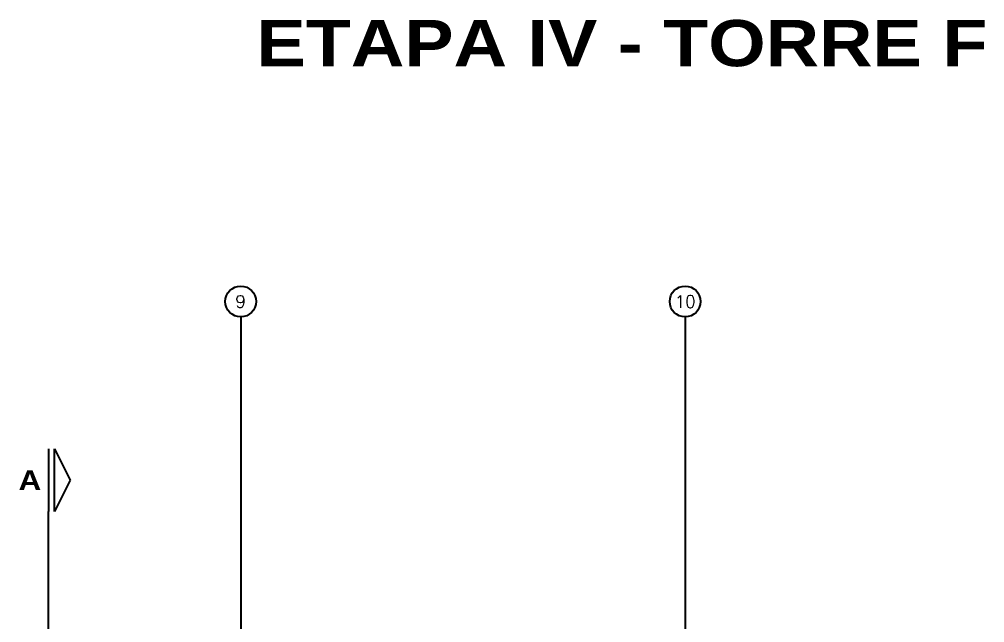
# Model space of a CAD drawing. Extents: x 226317 to 226469, y 8188101 to 8188260.
# Drawn here: x 226392.26 to 226407.92, y 8188248.49 to 8188258.28 of the extents above; entities that cross this region are included whole.
import ezdxf
from ezdxf.enums import TextEntityAlignment as Align

# ---------------------------------------------------------------- set-up
doc = ezdxf.new("R2010")
doc.units = 0
doc.header["$LTSCALE"] = 15
for name, pattern in [('CENTER', [2, 1.25, -0.25, 0.25, -0.25]), ('HIDDEN2', [0.1875, 0.125, -0.0625]), ('PHANTOM', [2.5, 1.25, -0.25, 0.25, -0.25, 0.25, -0.25]), ('PHANTOM2', [1.25, 0.625, -0.125, 0.125, -0.125, 0.125, -0.125])]:
    doc.linetypes.add(name, pattern=pattern)
doc.layers.get('0').update_dxf_attribs({"color": 250})
for name, color, linetype in [('A-EJES', 250, 'PHANTOM'), ('A-PROYECCIONES', 250, 'HIDDEN2'), ('A_50_CortesElev', 250, 'CENTER'), ('L13 Texto Grande', 150, 'Continuous')]:
    doc.layers.add(name, color=color, linetype=linetype)
doc.styles.add('R160-75', font='', dxfattribs={"height": 0.6})
doc.styles.add('ROMANS', font='romans.shx', dxfattribs={"width": 0.8})
doc.styles.get('R160-75').set_extended_font_data('Arial Black', bold=True)

# ---------------------------------------------------------------- blocks, each defined once
blk = doc.blocks.new('EJES 1P')
at = {"layer": 'A-EJES', "linetype": 'PHANTOM2'}
for points in [[(48.784, 5.345), (48.784, -4.158)], [(55.994, 5.345), (55.994, -4.158)]]:
    blk.add_lwpolyline(points, dxfattribs=at)
at = {"layer": 'A-EJES', "linetype": 'Continuous'}
for centre in [(48.784, 5.592), (55.994, 5.592)]:
    blk.add_circle(centre, 0.25, dxfattribs=at)
at = {"layer": 'A-EJES', "linetype": 'Continuous', "style": 'ROMANS'}
for s, p in [('9', (48.784, 5.592)), ('10', (55.994, 5.592))]:
    blk.add_text(s, height=0.2, dxfattribs=at).set_placement(p, align=Align.MIDDLE_CENTER)
blk = doc.blocks.new('*U68')
blk.add_line((3, 5.08), (3, -5.08))
blk.add_lwpolyline([(4.02, -5.08), (4.02, 5.08), (6.56, 0)], close=True)
at = {"linetype": 'Continuous', "style": 'R160-75'}
blk.add_attdef('A', text='', height=0.3, dxfattribs=at).set_placement((0, 0), align=Align.MIDDLE_CENTER)
blk = doc.blocks.new('Cortes-Elev.')
at = {"layer": 'A_50_CortesElev', "linetype": 'CENTER', "ltscale": 0.5}
blk.add_lwpolyline([(29.87, 16.576), (29.87, 37.239)], dxfattribs=at)
ref = blk.add_blockref('*U68', (29.57, 37.747), dxfattribs=dict(at, xscale=0.1000000000000001, yscale=0.1000000000000001, zscale=-0.1000000000000001))
ref.add_attrib('A', 'A', dxfattribs={"layer": '0', "linetype": 'Continuous', "extrusion": (0, 0, -1), "height": 0.32, "style": 'R160-75'}).set_placement((-29.57, 37.747), align=Align.MIDDLE)

msp = doc.modelspace()

# ---------------------------------------------------------------- block references
at = {"layer": 'A-PROYECCIONES'}
msp.add_blockref('EJES 1P', (226347.068, 8188248.11), dxfattribs=at)
at = {"layer": 'A_50_CortesElev'}
msp.add_blockref('Cortes-Elev.', (226362.862, 8188213.055), dxfattribs=at)

# ---------------------------------------------------------------- texts
at = {"layer": 'L13 Texto Grande', "style": 'R160-75'}
msp.add_text('ETAPA IV - TORRE F', height=0.75, dxfattribs=at).set_placement((226402.037, 8188257.519), align=Align.CENTER)

doc.saveas('drawing.dxf')
